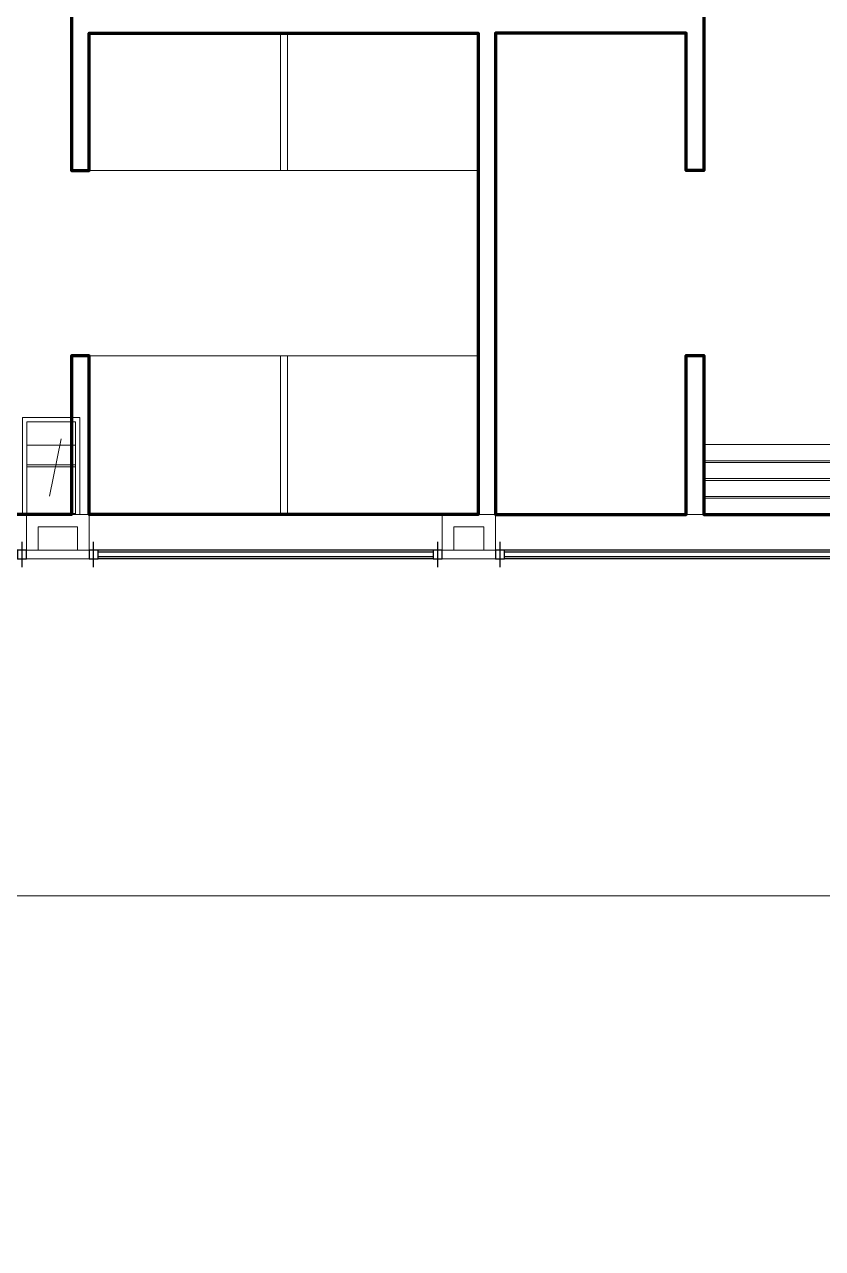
# Model space of a CAD drawing. Header units: millimetres. Extents: x 19 to 123, y 15 to 146.
# Drawn here: x 62.63 to 67.16, y 51.61 to 58.55 of the extents above; entities that cross this region are included whole.
import ezdxf

# ---------------------------------------------------------------- set-up
doc = ezdxf.new("R2010")
doc.units = ezdxf.units.MM
doc.linetypes.add('OF 00 Ground$0$DASHDOT2', pattern=[12.7, 6.35, -3.175, 0, -3.175])
for name, color, linetype, lineweight in [('00 Ground$0$A-Proyecciones', 252, 'Continuous', 0), ('OF 00 Ground$0$4A CARP PUERTA', 6, 'Continuous', 0), ('OF 00 Ground$0$4A ESCALERAS', 7, 'Continuous', 0), ('OF 00 Ground$0$4A MOBILIARIO', 9, 'Continuous', 0)]:
    doc.layers.add(name, color=color, linetype=linetype, lineweight=lineweight)
for name, color, linetype in [('OF 00 Ground$0$A-MARCOS', 1, 'Continuous'), ('OF 00 Ground$0$A-VENTANAS', 5, 'Continuous'), ('OF 00 Ground$0$panel fachada', 4, 'Continuous'), ('OF 00 Ground$0$Pladur', 3, 'Continuous')]:
    doc.layers.add(name, color=color, linetype=linetype)
doc.layers.add('OF 00 Ground$0$Superficies', color=81, linetype='Continuous', lineweight=70, plot=False)

# ---------------------------------------------------------------- blocks, each defined once
blk = doc.blocks.new('*U177')
at = {"layer": 'OF 00 Ground$0$A-MARCOS', "color": 6, "linetype": 'OF 00 Ground$0$DASHDOT2', "ltscale": 0.05}
for p, q in [((0.025, -0.0964), (0.025, 0.0464)), ((1.975, -0.0964), (1.975, 0.0464))]:
    blk.add_line(p, q, dxfattribs=at)
at = {"layer": 'OF 00 Ground$0$A-MARCOS', "flags": 128}
for points in [[(0, 0), (0.05, 0), (0.05, -0.05), (0, -0.05)], [(1.95, 0), (2, 0), (2, -0.05), (1.95, -0.05)]]:
    blk.add_lwpolyline(points, close=True, dxfattribs=at)
at = {"layer": 'OF 00 Ground$0$A-VENTANAS', "color": 6}
for p, q in [((0.05, 0), (1.95, 0)), ((0.05, -0.05), (1.95, -0.05))]:
    blk.add_line(p, q, dxfattribs=at)
at = {"layer": 'OF 00 Ground$0$A-VENTANAS'}
for p, q in [((0.05, -0.0124), (1.95, -0.0124)), ((0.05, -0.0376), (1.95, -0.0376))]:
    blk.add_line(p, q, dxfattribs=at)
blk = doc.blocks.new('OF 00 Ground$0$taquilla')
at = {"layer": 'OF 00 Ground$0$4A MOBILIARIO'}
for p, q in [((0.0000571, -0.0001211), (-0.0000089, -0.0004465)), ((-0.0001375, -0.0001566), (0.0001375, -0.0001566))]:
    blk.add_line(p, q, dxfattribs=at)
at = {"layer": 'OF 00 Ground$0$4A MOBILIARIO', "flags": 128}
for points in [[(-0.0001625, 0), (0.0001625, 0), (0.0001625, -0.00055), (-0.0001625, -0.00055), (-0.0001625, 0)], [(-0.0001375, -0.000025), (0.0001375, -0.000025), (0.0001375, -0.00055), (-0.0001375, -0.00055), (-0.0001375, -0.000025)], [(-0.0001375, -0.0002811), (0.0001375, -0.0002809), (0.0001375, -0.0002689), (-0.0001375, -0.0002689), (-0.0001375, -0.0002811)], [(-0.0001375, -0.00055), (0.0001375, -0.00055), (0.0001375, -0.0005443), (-0.0001375, -0.0005443), (-0.0001375, -0.00055)]]:
    blk.add_lwpolyline(points, close=True, dxfattribs=at)

msp = doc.modelspace()

# ---------------------------------------------------------------- linework, layer by layer
at = {"layer": '00 Ground$0$A-Proyecciones'}
msp.add_lwpolyline([(121.1397, 144.3901), (121.1305, 85.5082, -0.436581), (114.649, 78.5156), (113.713, 78.5156), (113.713, 73.5171), (114.649, 73.5171, -0.414214), (121.149, 67.0171), (121.1397, 58.1075, -0.413136), (114.6397, 51.6075), (114.6397, 53.6075), (29.3954, 53.6075), (29.3954, 51.6075, -0.414208), (22.8953, 58.1075), (22.8952, 144.3901), (24.3954, 144.39)], format="xyb", dxfattribs=at)
at = {"layer": 'OF 00 Ground$0$4A CARP PUERTA', "ltscale": 2000}
for p, q in [((62.9998, 57.7201), (65.2029, 57.7201)), ((62.9998, 56.6701), (65.2022, 56.6701))]:
    msp.add_line(p, q, dxfattribs=at)
at = {"layer": 'OF 00 Ground$0$4A CARP PUERTA', "ltscale": 2000, "flags": 128}
for points in [[(64.1232, 58.498), (64.1232, 57.7201), (64.0832, 57.7201), (64.0832, 58.498), (64.1232, 58.498)], [(64.1232, 56.6701), (64.1232, 55.7701), (64.0832, 55.7701), (64.0832, 56.6701), (64.1232, 56.6701)]]:
    msp.add_lwpolyline(points, close=True, dxfattribs=at)
at = {"layer": 'OF 00 Ground$0$4A MOBILIARIO', "ltscale": 2000, "flags": 128}
for points in [[(67.6833, 56.1655), (67.6833, 56.0742), (66.4833, 56.0742), (66.4833, 56.1655), (67.6833, 56.1655)], [(67.6833, 56.0642), (67.6833, 55.9728), (66.4833, 55.9728), (66.4833, 56.0642), (67.6833, 56.0642)], [(67.6833, 55.9628), (67.6833, 55.8715), (66.4833, 55.8715), (66.4833, 55.9628), (67.6833, 55.9628)], [(67.6833, 55.8615), (67.6833, 55.7701), (66.4833, 55.7701), (66.4833, 55.8615), (67.6833, 55.8615)]]:
    msp.add_lwpolyline(points, close=True, dxfattribs=at)
at = {"layer": 'OF 00 Ground$0$panel fachada', "linetype": 'Continuous', "lineweight": 0}
for points in [[(62.6437, 55.568), (62.9998, 55.568), (62.9998, 55.518), (62.6437, 55.518)], [(65.3035, 55.568), (64.9998, 55.568), (64.9998, 55.518), (65.3035, 55.518)]]:
    msp.add_lwpolyline(points, close=True, dxfattribs=at)
at = {"layer": 'OF 00 Ground$0$Pladur', "linetype": 'Continuous', "lineweight": 0}
for p, q in [((62.8998, 58.498), (62.8998, 58.648)), ((66.4833, 57.7203), (66.4833, 58.598)), ((62.8998, 57.7201), (62.8998, 58.498)), ((62.9998, 57.7201), (62.9998, 58.498)), ((65.2035, 58.498), (62.9998, 58.498)), ((65.2035, 55.7701), (65.2035, 58.498)), ((65.3035, 58.498), (66.3833, 58.498)), ((65.3035, 58.498), (65.3037, 55.7701)), ((66.3833, 57.7203), (66.3833, 58.498)), ((62.8998, 57.7201), (62.9998, 57.7201)), ((66.3833, 57.7203), (66.4833, 57.7203)), ((62.8998, 55.7701), (62.8998, 56.6701)), ((62.8998, 56.6701), (62.9998, 56.6701)), ((62.9998, 55.7701), (62.9998, 56.6701)), ((66.3833, 56.6703), (66.4833, 56.6703)), ((66.3833, 55.7701), (66.3833, 56.6703)), ((66.4833, 55.7701), (66.4833, 56.6703)), ((60.6437, 55.7701), (64.9998, 55.7701)), ((64.9998, 55.7701), (62.9998, 55.7701)), ((64.9998, 55.7701), (64.8748, 55.7701)), ((67.3035, 55.7701), (65.3035, 55.7701))]:
    msp.add_line(p, q, dxfattribs=at)
for points in [[(62.6593, 55.7701), (62.6437, 55.7701), (62.6437, 55.568), (62.7107, 55.568), (62.7107, 55.7)], [(62.7998, 55.7701), (62.9998, 55.7701), (62.9998, 55.568), (62.9328, 55.568), (62.9328, 55.7), (62.7107, 55.7)], [(64.9998, 55.7701), (65.3035, 55.7701), (65.3035, 55.568), (65.2365, 55.568), (65.2365, 55.7), (65.0668, 55.7)], [(64.9998, 55.7701), (64.9998, 55.568), (65.0668, 55.568), (65.0668, 55.7)]]:
    msp.add_lwpolyline(points, dxfattribs=at)
at = {"layer": 'OF 00 Ground$0$Superficies'}
for points in [[(65.2249, 65.098), (65.2249, 63.348), (62.8999, 63.348), (62.8999, 63.248), (63.3966, 63.248), (63.3966, 58.648), (62.8998, 58.648), (62.8998, 57.7201), (62.9998, 57.7201), (62.9998, 58.498), (65.2035, 58.498), (65.2035, 55.7701), (62.9998, 55.7701), (62.9998, 56.6701), (62.8998, 56.6701), (62.8998, 55.7701), (60.6437, 55.77)], [(70.9283, 61.1481), (65.8533, 61.1499), (65.8533, 58.5999), (66.4833, 58.5999), (66.4833, 57.7203), (66.3833, 57.7203), (66.3833, 58.498), (65.3035, 58.498), (65.3035, 55.7701), (66.3833, 55.7701), (66.3833, 56.6703), (66.4833, 56.6703), (66.4833, 55.7701), (67.3035, 55.7701), (67.3035, 56.0381), (67.8437, 56.0381), (67.8437, 55.7701), (70.9283, 55.7701), (70.9283, 61.1481)]]:
    msp.add_lwpolyline(points, dxfattribs=at)

# ---------------------------------------------------------------- block references
at = {"layer": 'OF 00 Ground$0$4A ESCALERAS', "ltscale": 2000, "extrusion": (0, 0, -1), "xscale": -1000, "yscale": 1000, "zscale": 1000, "rotation": 0.001711119825591467}
msp.add_blockref('OF 00 Ground$0$taquilla', (-62.7843, 56.32), dxfattribs=at)
at = {"layer": 'OF 00 Ground$0$A-VENTANAS', "linetype": 'Continuous', "lineweight": 0, "xscale": -1}
for p in [(62.6437, 55.568), (64.9998, 55.568), (67.3035, 55.568)]:
    msp.add_blockref('*U177', p, dxfattribs=at)

doc.saveas('drawing.dxf')
